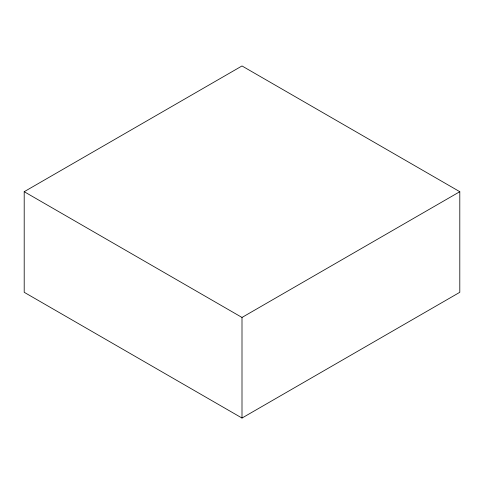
<?xml version="1.0" encoding="UTF-8"?>
<svg xmlns="http://www.w3.org/2000/svg" width="484" height="484" viewBox="0 0 484 484"><rect width="100%" height="100%" fill="white"/><g stroke="black" fill="none" stroke-linecap="round" stroke-linejoin="round"><path stroke-width="0.73" d="M24.2 191.7L242 65.957L459.8 191.7L459.8 292.3L242 418.043L24.2 292.3L24.2 191.7L242 317.45L459.8 191.7M242 317.45L242 418.043"/></g></svg>
